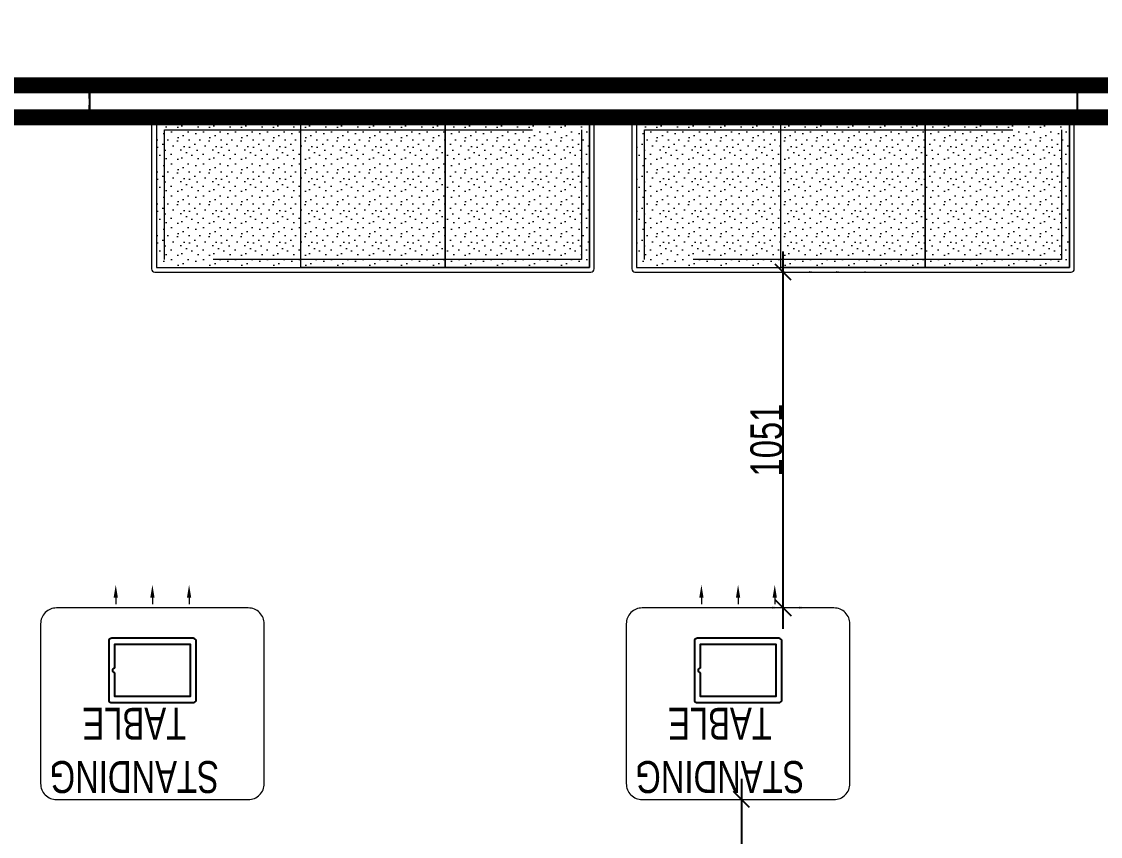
# Model space of a CAD drawing. Header units: feet. Extents: x 5363194 to 5373234, y -5284151 to -5265953.
# Drawn here: x 5365769 to 5369146, y -5271054 to -5268504 of the extents above; entities that cross this region are included whole.
import ezdxf

# ---------------------------------------------------------------- set-up
doc = ezdxf.new("R2010")
doc.units = ezdxf.units.FT
doc.header["$LTSCALE"] = 33
doc.header["$MEASUREMENT"] = 0
doc.header["$PDMODE"] = 3
doc.header["$PDSIZE"] = -1
for name, pattern in [('a_p6_plan_L18$0$HIDDEN', [0.375, 0.25, -0.125]), ('ACAD_ISO03W100', [30, 12, -18]), ('DOT2', [0.125, 0, -0.125]), ('HIDDEN2', [4.7625, 3.175, -1.5875])]:
    doc.linetypes.add(name, pattern=pattern)
for name, color, linetype, lineweight in [('LENS-CURTAIN', 5, 'a_p6_plan_L18$0$HIDDEN', 9), ('LENS-HATCH', 251, 'Continuous', 5), ('LENS-PARTITION', 21, 'Continuous', 25), ('LENS-TEXT', 31, 'Continuous', 5), ('LK-FF&E FLOOR', 1, 'Continuous', 9), ('LK-FLUTTED FINISH', 20, 'Continuous', 30), ('LK-TILES FINISH', 251, 'Continuous', 5), ('LN-ELEVATION-1', 81, 'Continuous', 25), ('LN-ELEVATION-2', 103, 'Continuous', 20), ('LN-ELEVATION-5', 167, 'Continuous', 5)]:
    doc.layers.add(name, color=color, linetype=linetype, lineweight=lineweight)
doc.layers.add('S-DIM', color=7, linetype='Continuous')
doc.styles.add('LK TXT', font='GILC____.TTF', dxfattribs={"height": 100})
doc.styles.get("Standard").update_dxf_attribs({"font": 'GILC____.TTF'})
doc.dimstyles.new('100MM', dxfattribs={"dimtxt": 100, "dimasz": 50, "dimexe": 65, "dimexo": 65, "dimtad": 1, "dimdec": 0, "dimtxsty": 'Standard', "dimblk": 'OBLIQUE', "dimcen": 2.5, "dimdle": 65, "dimclrd": 256, "dimclre": 256, "dimclrt": 1, "dimadec": 0, "dimazin": 0, "dimtfac": 1, "dimtdec": 0, "dimtmove": 1, "dimatfit": 3, "dimfxl": 1, "dimlwd": -1, "dimlwe": -1, "dimarcsym": 0})

# ---------------------------------------------------------------- blocks, each defined once
blk = doc.blocks.new('Standing Table 700X600')
at = {"layer": 'LN-ELEVATION-1', "linetype": 'ByBlock', "lineweight": -2}
for p, q in [((-114.7, -32.3), (-114.7, -12)), ((0, -32.3), (0, -12)), ((114.7, -32.3), (114.7, -12))]:
    blk.add_line(p, q, dxfattribs=at)
at = {"layer": 'LN-ELEVATION-1'}
for points in [[(-127.2, 94.5), (126.8, 94.5, 0.414214), (136.8, 104.5), (136.8, 286.5, 0.414214), (126.8, 296.5), (-127.2, 296.5, 0.414214), (-137.2, 286.5), (-137.2, 104.5, 0.414214)], [(117.2, 186), (117.2, 113.5), (-117.8, 113.5), (-117.8, 277.5), (117.2, 277.5), (117.2, 205, 0.327538), (118.6, 203.1, -0.733799), (118.6, 187.9, 0.327538)]]:
    blk.add_lwpolyline(points, format="xyb", close=True, dxfattribs=at)
at = {"layer": 'LN-ELEVATION-1', "linetype": 'ByBlock', "lineweight": -2}
for points in [[(-108.1, -32.3), (-121.4, -32.3), (-114.7, -72.3)], [(6.7, -32.3), (-6.7, -32.3), (0, -72.3)], [(121.4, -32.3), (108.1, -32.3), (114.7, -72.3)]]:
    blk.add_solid(points, dxfattribs=at)
at = {"layer": 'LN-ELEVATION-2'}
blk.add_lwpolyline([(-300, 0), (300, 0, 0.414214), (350, 50), (350, 550, 0.414214), (300, 600), (-300, 600, 0.414214), (-350, 550), (-350, 50, 0.414214)], format="xyb", close=True, dxfattribs=at)
at = {"layer": 'LENS-TEXT', "color": 7, "linetype": 'Continuous', "ltscale": 3, "insert": (56.8, 445.9), "char_height": 100, "width": 783.964, "attachment_point": 5, "style": 'LK TXT'}
blk.add_mtext('STANDING TABLE', dxfattribs=at)
blk = doc.blocks.new('_Oblique')
at = {"color": 0, "lineweight": -2}
blk.add_line((-0.5, -0.5), (0.5, 0.5), dxfattribs=at)
blk = doc.blocks.new('*D41')
at = {"layer": 'Defpoints', "color": 0}
for p in [(5368152.8, -5269288.2), (5368482.5, -5269288.2), (5368311.8, -5270339.2)]:
    blk.add_point(p, dxfattribs=at)
at = {"layer": 'S-DIM'}
blk.add_line((5368152.8, -5270404.2), (5368152.8, -5269223.2), dxfattribs=at)
at = {"layer": 'S-DIM', "linetype": 'DOT2'}
for p, q in [((5368417.5, -5269288.2), (5368087.8, -5269288.2)), ((5368246.8, -5270339.2), (5368087.8, -5270339.2))]:
    blk.add_line(p, q, dxfattribs=at)
at = {"layer": 'S-DIM', "xscale": 50, "yscale": 50, "zscale": 50}
for p, rotation in [((5368152.8, -5269288.2), 90), ((5368152.8, -5270339.2), 270)]:
    blk.add_blockref('_Oblique', p, dxfattribs=dict(at, rotation=rotation))
at = {"layer": 'S-DIM', "color": 1, "insert": (5368101, -5269813.7), "char_height": 100, "attachment_point": 5, "rotation": 90}
blk.add_mtext('1051', dxfattribs=at)
blk = doc.blocks.new('*D43')
at = {"layer": 'Defpoints', "color": 0}
for p in [(5368011.8, -5270939.2), (5368011.8, -5271839.2), (5368022.4, -5271839.2)]:
    blk.add_point(p, dxfattribs=at)
at = {"layer": 'S-DIM'}
blk.add_line((5368022.4, -5270874.2), (5368022.4, -5271904.2), dxfattribs=at)
at = {"layer": 'S-DIM', "linetype": 'DOT2'}
for p, q in [((5368076.8, -5270939.2), (5368087.4, -5270939.2)), ((5368076.8, -5271839.2), (5368087.4, -5271839.2))]:
    blk.add_line(p, q, dxfattribs=at)
at = {"layer": 'S-DIM', "xscale": 50, "yscale": 50, "zscale": 50}
for p, rotation in [((5368022.4, -5270939.2), 90), ((5368022.4, -5271839.2), 270)]:
    blk.add_blockref('_Oblique', p, dxfattribs=dict(at, rotation=rotation))
at = {"layer": 'S-DIM', "color": 1, "insert": (5367970.7, -5271389.2), "char_height": 100, "attachment_point": 5, "rotation": 90}
blk.add_mtext('900', dxfattribs=at)
blk = doc.blocks.new('3 seater Bench 1385')
at = {"layer": 'LENS-HATCH', "lineweight": 0}
h = blk.add_hatch(dxfattribs=at)
h.set_pattern_fill('STIP1', color=177, scale=100, angle=270, pattern_type=2)
h.set_pattern_definition([(270, (6617025.25, -170439.11), (100, -2e-13), [0, -100]), (270, (6617009.25, -170451.11), (100, -2e-13), [0, -100]), (270, (6616985.25, -170446.11), (100, -2e-13), [0, -100]), (270, (6616962.25, -170481.11), (100, -2e-13), [0, -100]), (270, (6616998.25, -170478.11), (100, -2e-13), [0, -100]), (270, (6617022.25, -170505.11), (100, -2e-13), [0, -100]), (270, (6617029.25, -170470.11), (100, -2e-13), [0, -100]), (270, (6616988.25, -170512.11), (100, -2e-13), [0, -100]), (270, (6616956.25, -170507.11), (100, -2e-13), [0, -100]), (270, (6616941.25, -170433.11), (100, -2e-13), [0, -100]), (270, (6616961.25, -170451.11), (100, -2e-13), [0, -100]), (270, (6616942.25, -170465.11), (100, -2e-13), [0, -100]), (270, (6617006.25, -170526.11), (100, -2e-13), [0, -100]), (270, (6616981.25, -170494.11), (100, -2e-13), [0, -100]), (270, (6617014.25, -170486.11), (100, -2e-13), [0, -100]), (270, (6617005.25, -170503.11), (100, -2e-13), [0, -100]), (270, (6616978.25, -170467.11), (100, -2e-13), [0, -100]), (270, (6617032.25, -170495.11), (100, -2e-13), [0, -100]), (270, (6616973.25, -170526.11), (100, -2e-13), [0, -100]), (270, (6616943.25, -170523.11), (100, -2e-13), [0, -100])])
h.paths.add_polyline_path([(677.5, 227.5), (225.8, 227.5), (225.8, -227.5), (677.5, -227.5)])
h.paths.add_polyline_path([(-225.8, 227.5), (225.8, 227.5), (225.8, -227.5), (-225.8, -227.5)])
h.paths.add_polyline_path([(-677.5, 227.5), (-225.8, 227.5), (-225.8, -227.5), (-677.5, -227.5)])
at = {"layer": 'LN-ELEVATION-2', "ltscale": 0.5}
for points in [[(-677.5, 227.5), (-225.8, 227.5), (-225.8, -227.5), (-677.5, -227.5)], [(-225.8, 227.5), (225.8, 227.5), (225.8, -227.5), (-225.8, -227.5)], [(677.5, 227.5), (225.8, 227.5), (225.8, -227.5), (677.5, -227.5)]]:
    blk.add_lwpolyline(points, close=True, dxfattribs=at)
at = {"layer": 'LN-ELEVATION-5', "ltscale": 0.5}
blk.add_lwpolyline([(682.5, 242.5), (-682.5, 242.5, 0.414214), (-692.5, 232.5), (-692.5, -232.5, 0.414214), (-682.5, -242.5), (682.5, -242.5, 0.414214), (692.5, -232.5), (692.5, 232.5, 0.414214)], format="xyb", close=True, dxfattribs=at)
blk.add_lwpolyline([(677.5, 227.5), (-677.5, 227.5), (-677.5, -227.5), (677.5, -227.5)], close=True, dxfattribs=at)
at = {"layer": 'LN-ELEVATION-5', "linetype": 'HIDDEN2', "ltscale": 11}
blk.add_lwpolyline([(-652.5, 202.5), (652.5, 202.5), (652.5, -202.5), (-652.5, -202.5)], close=True, dxfattribs=at)

msp = doc.modelspace()

# ---------------------------------------------------------------- linework, layer by layer
at = {"layer": 'LENS-CURTAIN', "ltscale": 5}
for points in [[(5365979.2, -5268803.2), (5365079.2, -5268803.2), (5365079.2, -5268703.2), (5365979.2, -5268703.2)], [(5369974.3, -5268803.2), (5369074.3, -5268803.2), (5369074.3, -5268703.2), (5369974.3, -5268703.2)]]:
    msp.add_lwpolyline(points, close=True, dxfattribs=at)
at = {"layer": 'LENS-PARTITION'}
msp.add_lwpolyline([(5365981.5, -5268803.2), (5369074.3, -5268803.2), (5369074.3, -5268703.2), (5365981.5, -5268703.2)], close=True, dxfattribs=at)
at = {"layer": 'LK-FLUTTED FINISH', "linetype": 'ACAD_ISO03W100', "ltscale": 0.05, "const_width": 50}
msp.add_lwpolyline([(5363479.2, -5268803.2), (5370724.3, -5268803.2), (5370724.3, -5270930.2)], dxfattribs=at)
at = {"layer": 'LK-TILES FINISH', "color": 212, "linetype": 'ACAD_ISO03W100', "ltscale": 0.05, "const_width": 50}
msp.add_lwpolyline([(5371180.3, -5268697.7), (5371180.3, -5268703.2), (5365081.5, -5268703.2), (5365081.5, -5267803.2), (5371180.3, -5267803.2), (5371180.3, -5267953.2)], dxfattribs=at)

# ---------------------------------------------------------------- block references
at = {"layer": 'LK-FF&E FLOOR', "rotation": 180}
for name, p in [('3 seater Bench 1385', (5366868.8, -5269045.7)), ('3 seater Bench 1385', (5368371.6, -5269045.7)), ('Standing Table 700X600', (5366178.7, -5270339.2)), ('Standing Table 700X600', (5368011.8, -5270339.2))]:
    msp.add_blockref(name, p, dxfattribs=at)

# ---------------------------------------------------------------- dimensions: what is measured, and where the dimension line sits
at = {"layer": 'S-DIM', "color": 2}
for base, p1, p2, picture, middle in [((5368152.8, -5269288.2), (5368311.8, -5270339.2), (5368482.5, -5269288.2), '*D41', (5368101, -5269813.7)), ((5368022.4, -5271839.2), (5368011.8, -5270939.2), (5368011.8, -5271839.2), '*D43', (5367970.7, -5271389.2))]:
    dim = msp.add_linear_dim(base=base, p1=p1, p2=p2, angle=90, dimstyle='100MM', dxfattribs=at)
    dim.commit()
    dim.dimension.update_dxf_attribs({"geometry": picture, "text_midpoint": middle})

doc.saveas('drawing.dxf')
